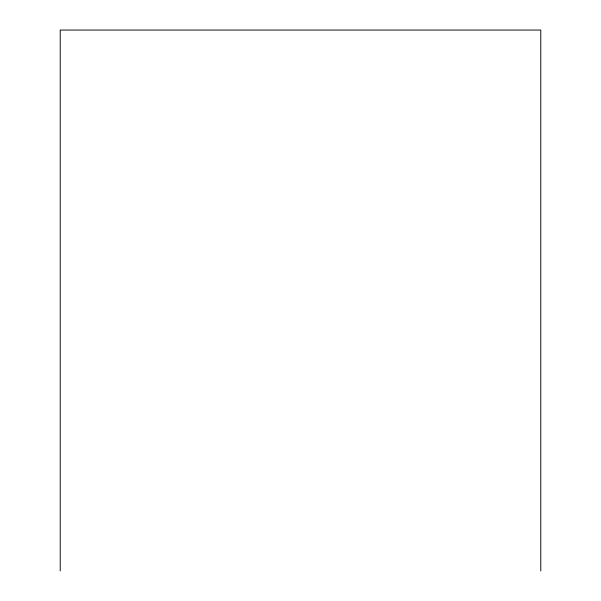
<?xml version="1.0" encoding="UTF-8"?>
<svg xmlns="http://www.w3.org/2000/svg" width="601" height="601" viewBox="0 0 601 601"><rect width="100%" height="100%" fill="white"/><g stroke="black" fill="none" stroke-linecap="round" stroke-linejoin="round"><path stroke-width="0.9" d="M540.78 570.95L540.78 30.05L60.22 30.05L60.22 570.95"/></g></svg>
